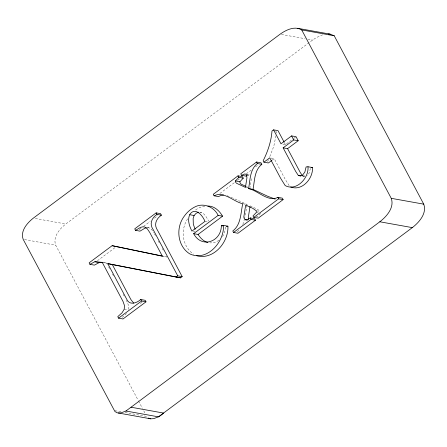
<?xml version="1.0" encoding="UTF-8"?>
<svg xmlns="http://www.w3.org/2000/svg" width="447" height="447" viewBox="0 0 447 447"><rect width="100%" height="100%" fill="white"/><g stroke="black" fill="none" stroke-linecap="round" stroke-linejoin="round"><path stroke-width="0.34" stroke-dasharray="2.23 1.68" d="M128.702 309.408L128.92 306.363L126.467 300.373M275.933 135.782L273.804 146.27L269.547 157.299M276.268 133.145L276.436 131.826L275.168 131.597M251.37 178.688L249.996 187.611M247.051 205.212L244.738 217.912M225.679 227.115L224.807 231.434L223.399 235.156L222.243 236.876M244.604 218.577L242.816 224.506M310.386 168.368L309.296 172.883L307.279 175.682M267.613 161.54L268.44 159.724M187.623 218.818C180.169 229.819 182.281 246.649 193.557 254.231M260.696 213.37L257.438 216.711L256.17 216.482M237.217 231.781L240.128 229.076M122.204 317.454L126.484 313.582M322.712 34.821L316.588 37.442L312.582 40.051L65.798 223.997C59.702 228.803 52.634 236.871 55.674 245.168L138.212 400.406M97.412 260.763L114.924 247.705M139.173 229.635L141.369 227.998M143.565 226.361L150.158 221.449M154.55 218.175L157.841 215.717M219.913 193.45L234.764 182.376M237.519 180.325L240.268 178.275M246.286 173.788L251.192 170.134M255.555 166.876L258.282 164.842M282.895 144.152L285.437 144.61L293.254 138.782M293.813 138.363L296.048 136.698M272.083 160.205L274.201 158.624L285.164 179.236L289.287 185.84M218.918 240.408L214.163 242.766L209.805 242.911M140.33 303.362L141.995 302.407M247.13 175.637L249.404 174.682L246.867 174.229M204.787 206.168L202.374 206.581L198.842 207.972A30.24 25.948 -79.8 0 0 195.406 210.118M147.627 227.674L148.89 227.691L151.505 229.317L153.768 232.63M199.753 212.152C204.424 212.532 206.536 217.527 208.676 221.019M281.437 34.453L305.133 38.71M307.843 39.196L312.582 40.051M271.027 158.054L274.201 158.624M302.368 175.347L304.91 175.805M302.921 176.459L304.826 176.805M246.571 174.71L249.744 175.28M245.442 187.405L247.984 187.857M242.721 203.743L247.163 204.536L232.999 198.11M256.299 210.828L260.104 211.515M256.254 212.571L258.159 212.912M200.262 212.236L201.53 212.465M204.933 221.416L207.475 221.874M193.205 231.334L195.11 231.675M146.985 227.35L148.89 227.691M35.33 218.516L65.798 223.997M162.35 256.176L166.792 256.975L163.401 256.265M24.524 239.575L55.674 245.168M102.866 262.462L106.677 263.149L107.325 264.367M124.221 309.218L128.026 309.905M114.907 410.704L120.997 411.799M125.059 412.531L146.728 416.425L147.409 417.342M104.509 262.713L106.677 263.149M302.731 176.196L304.301 176.649M227.143 195.764L232.412 197.876M246.375 186.595L248.13 187.399M250.13 205.86L257.299 209.174L260.249 211.275M284.465 142.789L285.437 144.61M154.466 233.792L155.439 235.619M158.361 241.112L159.333 242.945M162.25 248.431L163.228 250.264M108.621 266.809L109.593 268.641M112.515 274.134L113.488 275.961M123.227 294.271L124.199 296.104M138.542 401.02L142.47 408.413M143.783 410.877L145.091 413.341"/><path stroke-width="0.67" d="M290.673 186.935C301.865 191.523 313.353 178.482 312.453 167.552L308.011 166.759C309.05 178.012 296.428 191.69 285.192 185.589L280.722 178.437L269.759 157.825L263.931 162.172L263.171 160.741C267.831 151.449 271.212 141.442 271.994 131.027L273.57 129.853L278.012 130.647L284.147 142.18M196.239 255.555C213.068 260.785 228.853 242.302 227.903 226.188L223.461 225.389C224.539 241.967 206.743 262.16 189.606 253.795C177.291 245.934 175.654 227.735 184.108 216.404A30.24 25.948 -79.8 0 1 194.4 207.173C203.022 202.29 214.018 206.67 218.147 215.387L222.589 216.186L198.071 234.463L193.629 233.664L218.147 215.387M247.381 220.12L245.476 219.779L244.185 218.549L243.827 216.873L245.688 205.061L252.857 208.38L256.299 210.828L256.254 212.571L252.996 215.912L253.779 217.382L258.221 218.181L283.119 199.619L282.336 198.15L277.894 197.35C268.306 202.58 257.578 190.333 248.605 188.578C250.219 180.024 249.828 169.463 257.371 163.524L261.813 164.323C254.27 170.262 254.661 180.823 253.047 189.377L267.474 196.177L275.162 199.122M250.018 206.514L248.269 217.672L248.627 219.343M223.461 225.389L221.36 225.701C221.315 241.76 201.625 248.823 193.629 233.664M189.673 214.711C187.31 220.114 189.338 226.171 191.936 231.105L204.933 221.416C202.837 215.549 194.959 206.274 189.673 214.711L194.115 215.51L196.099 213.308L198.675 212.152M194.115 215.51L193.143 218.415L193.316 224.299L195.155 229.244M261.813 164.323L261.014 162.814L256.572 162.015L240.749 173.805L241.553 175.313L244.962 173.883L246.571 174.71L246.928 177.895L245.442 187.405L236.497 183.248L235.58 182.158L235.468 180.934L238.827 177.347L243.269 178.146L242.47 176.632L238.027 175.839L213.269 194.289L214.074 195.803L218.51 196.596L220.947 195.428L223.472 195.009M245.789 186.326L240.939 184.047L240.022 182.957L239.905 181.733L243.269 178.146M161.389 215.186L156.947 214.387C151.488 218.158 149.203 224.07 153.237 229.747L177.738 275.827L182.18 276.626L157.679 230.546C153.639 224.869 155.93 218.957 161.389 215.186L160.59 213.672L156.148 212.873L134.731 228.836L135.536 230.345L139.978 231.144L144.884 228.227L146.471 227.802M118.226 412.983L121.232 412.81L125.942 411.011L379.816 221.779C386.649 216.504 394.6 207.564 391.242 198.317L301.714 29.932C294.707 25.641 286.035 29.96 280.079 34.207L33.296 218.153C27.2 222.964 20.132 231.032 23.171 239.329L114.913 411.503L116.93 412.715L118.226 412.983L150.728 418.822L153.734 418.649L158.769 416.688A25.071 21.517 -79.8 0 0 163.535 413.056L131.032 407.217M125.942 411.011L158.439 416.85L412.313 227.624C419.146 222.343 427.097 213.403 423.745 204.156L334.216 35.771L330.076 34.128L297.573 28.284M162.719 256.125L112.124 245.688L89.137 262.819L89.942 264.333L94.384 265.127L99.335 262.523L103.212 262.663M308.011 166.759L306.1 166.927L304.854 172.084L302.368 175.347L300.384 176.006L298.289 175.397L295.663 171.402L283.141 147.851L287.583 148.65L298.194 140.738L296.048 136.698L291.606 135.899L280.995 143.811L273.57 129.853M283.141 147.851L293.752 139.939L298.194 140.738M271.553 160.602L268.373 162.971L263.931 162.172M89.942 264.333L94.893 261.724L102.234 262.35L123.003 301.407L124.478 305.564L124.221 309.218L122.042 312.783L117.762 316.655L118.567 318.163L123.009 318.962L145.996 301.826L145.191 300.317L140.749 299.518C136.497 303.267 129.217 305.754 126.49 298.808L107.783 263.624L180.554 277.833L182.18 276.626M118.567 318.163L141.554 301.032L145.996 301.826M214.074 195.803C223.841 190.841 233.608 201.686 242.721 203.743C240.687 213.051 241.112 224.64 232.781 230.982L233.557 232.451L251.052 219.416L255.494 220.209L254.712 218.739L250.27 217.946L247.219 219.79L245.476 219.779M253.779 217.382L278.677 198.82L283.119 199.619M107.783 263.624L176.112 277.039L177.738 275.827M255.494 220.209L238 233.25L233.557 232.451M135.536 230.345L140.442 227.428L142.559 226.864L144.448 226.897L147.063 228.523L149.7 232.384L162.35 256.176L112.124 245.688M247.13 175.637L245.995 176.112L241.553 175.313M226.327 226.422L227.903 226.188M311.179 167.67L312.453 167.552M207.855 206.022C214.353 205.911 219.494 210.923 222.589 216.186M328.389 33.989L330.076 34.128M301.714 29.932L334.216 35.771M298.289 175.397L300.831 175.855M391.242 198.317L423.745 204.156M235.468 180.934L239.905 181.733M248.605 188.578L253.047 189.377M379.816 221.779L412.313 227.624M221.36 225.701L222.628 225.931M94.893 261.724L99.335 262.523M176.112 277.039L180.554 277.833M150.728 418.822L148.32 418.057M207.905 242.542C203.597 241.509 200.396 238.061 198.071 234.463M133.698 303.127L130.932 299.607L112.225 264.423M302.356 175.626L300.105 172.196L287.583 148.65M291.606 135.899L293.752 139.939M277.894 197.35L278.677 198.82M256.572 162.015L257.371 163.524M238.027 175.839L238.827 177.347M250.27 217.946L251.052 219.416M156.148 212.873L156.947 214.387M140.749 299.518L141.554 301.032"/></g></svg>
